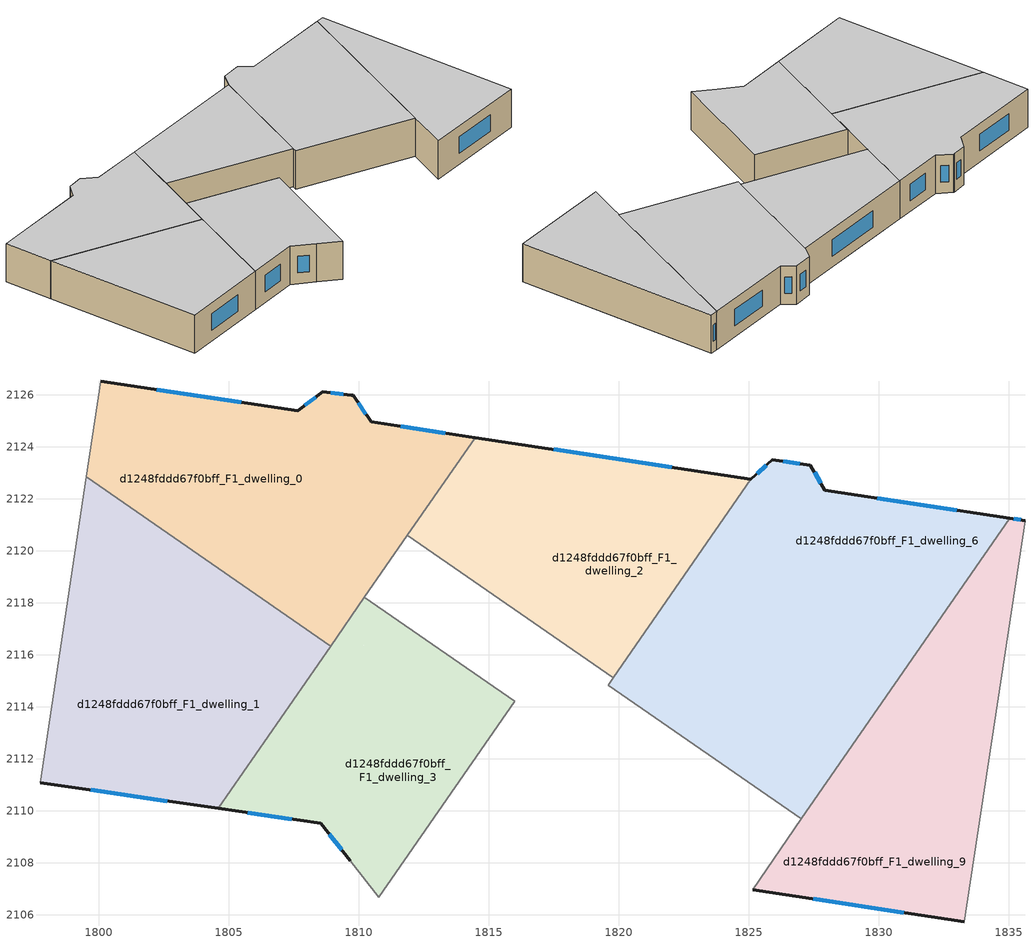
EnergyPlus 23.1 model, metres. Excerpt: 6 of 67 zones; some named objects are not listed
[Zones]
d1248fddd67f0bff_F1_dwelling_0
 floor to d1248fddd67f0bff_F0_dwelling_8 (EU_floor_Construction): 1808.97,2125.18 1807.76,2117.14 1799.52,2122.84 1800.07,2126.53 z3
 floor to d1248fddd67f0bff_F0_dwelling_4 (EU_floor_Construction): 1809.06,2116.54 1808.92,2116.33 1808.5,2116.62 z3
 floor to d1248fddd67f0bff_F0_dwelling_9 (EU_floor_Construction): 1814.47,2124.35 1809.06,2116.54 1808.5,2116.62 1807.76,2117.14 1808.97,2125.18 1807.65,2125.38 1808.61,2126.11 1809.78,2125.98 1810.47,2124.96 z3
 floor adiabatic (EU_floor_Construction): 1808.97,2125.18 1800.07,2126.53 1807.65,2125.38 z3
 wall outside (EU_wall_Construction): 1814.47,2124.35 1810.47,2124.96 1809.78,2125.98 1809.72,2125.99 1808.61,2126.11 1807.65,2125.38 1800.07,2126.53 z3:6
 wall to d1248fddd67f0bff_F1_dwelling_1 (EU_wall_Construction): 1799.52,2122.84 1808.92,2116.33 z3:6
 wall adiabatic (EU_wall_Construction): 1800.07,2126.53 1799.52,2122.84 z3:6
 wall to d1248fddd67f0bff_F1_dwelling_2 (EU_wall_Construction): 1811.87,2120.6 1814.47,2124.35 z3:6
 wall to d1248fddd67f0bff_F1_dwelling_4 (EU_wall_Construction): 1810.22,2118.21 1811.87,2120.59 z3:6
 wall to d1248fddd67f0bff_F1_dwelling_3 (EU_wall_Construction): 1808.92,2116.33 1810.22,2118.21 z3:6
 window (EU_Window_Construction): 1810.27,2125.25 1809.98,2125.69 / 1813.33,2124.52 1811.62,2124.78 / 1805.48,2125.71 1802.24,2126.2 / 1808.34,2125.9 1807.92,2125.59 / 1809.4,2126.02 1808.93,2126.07 z3.86:5.14
 ceiling to d1248fddd67f0bff_F2_dwelling_0 (EU_floor_Construction): 1808.92,2116.33 1814.47,2124.35 1810.47,2124.96 1809.78,2125.98 1809.72,2125.99 1808.61,2126.11 1807.65,2125.38 1800.07,2126.53 1799.52,2122.84 z6
d1248fddd67f0bff_F1_dwelling_1
 floor to d1248fddd67f0bff_F0_dwelling_4 (EU_floor_Construction): 1808.5,2116.62 1808.92,2116.33 1804.6,2110.08 1797.74,2111.08 1798.8,2118.09 z3
 floor to d1248fddd67f0bff_F0_dwelling_9 (EU_floor_Construction): 1808.5,2116.62 1807.7,2116.74 1807.76,2117.14 z3
 floor to d1248fddd67f0bff_F0_dwelling_8 (EU_floor_Construction): 1807.76,2117.14 1807.7,2116.74 1798.8,2118.09 1799.52,2122.84 z3
 wall outside (EU_wall_Construction): 1797.74,2111.08 1804.6,2110.08 z3:6
 wall adiabatic (EU_wall_Construction): 1799.52,2122.84 1797.74,2111.08 z3:6
 wall to d1248fddd67f0bff_F1_dwelling_3 (EU_wall_Construction): 1804.6,2110.08 1808.92,2116.33 z3:6
 window (EU_Window_Construction): 1799.7,2110.8 1802.64,2110.37 z3.86:5.14
 ceiling to d1248fddd67f0bff_F2_dwelling_1 (EU_floor_Construction): 1804.6,2110.08 1808.92,2116.33 1799.52,2122.84 1797.74,2111.08 z6
d1248fddd67f0bff_F1_dwelling_2
 floor to d1248fddd67f0bff_F0_dwelling_10 (EU_floor_Construction): 1825.07,2122.75 1819.79,2115.12 1816.85,2117.15 1817.85,2123.84 z3
 floor to d1248fddd67f0bff_F0_dwelling_9 (EU_floor_Construction): 1817.85,2123.84 1816.85,2117.15 1811.87,2120.59 1814.47,2124.35 z3
 wall outside (EU_wall_Construction): 1825.07,2122.75 1814.47,2124.35 z3:6
 wall to d1248fddd67f0bff_F1_dwelling_4 (EU_wall_Construction): 1811.87,2120.59 1819.79,2115.12 z3:6
 wall to d1248fddd67f0bff_F1_dwelling_6 (EU_wall_Construction): 1819.79,2115.12 1825.07,2122.75 z3:6
 window (EU_Window_Construction): 1822.04,2123.21 1817.5,2123.89 z3.86:5.14
 ceiling to d1248fddd67f0bff_F2_dwelling_2 (EU_floor_Construction): 1819.79,2115.12 1825.07,2122.75 1814.47,2124.35 1811.87,2120.59 z6
d1248fddd67f0bff_F1_dwelling_3
 floor adiabatic (EU_floor_Construction): 1815.99,2114.21 1810.77,2106.67 1809.66,2108.08 1808.83,2109.15 1809.92,2116.41 1813.64,2115.85 z3
 floor to d1248fddd67f0bff_F0_dwelling_4 (EU_floor_Construction): 1809.92,2116.41 1808.83,2109.15 1808.54,2109.51 1804.6,2110.08 1809.06,2116.54 z3
 floor to d1248fddd67f0bff_F0_dwelling_9 (EU_floor_Construction): 1813.64,2115.85 1809.06,2116.54 1810.22,2118.21 z3
 wall outside (EU_wall_Construction): 1804.6,2110.08 1808.54,2109.51 1809.66,2108.08 z3:6
 wall to d1248fddd67f0bff_F1_dwelling_4 (EU_wall_Construction): 1809.67,2108.07 1810.77,2106.67 1815.99,2114.21 1810.22,2118.21 z3:6
 window (EU_Window_Construction): 1805.72,2109.92 1807.42,2109.67 / 1808.86,2109.1 1809.34,2108.49 z3.86:5.14
 ceiling to d1248fddd67f0bff_F2_dwelling_3 (EU_floor_Construction): 1810.77,2106.67 1815.99,2114.21 1810.22,2118.21 1804.6,2110.08 1808.54,2109.51 1809.66,2108.08 z6
d1248fddd67f0bff_F1_dwelling_6
 floor to d1248fddd67f0bff_F0_dwelling_11 (EU_floor_Construction): 1835.03,2121.25 1829.62,2113.43 1825.45,2114.06 1826.85,2123.36 1827.38,2123.29 1827.92,2122.32 z3
 floor to d1248fddd67f0bff_F0_dwelling_10 (EU_floor_Construction): 1826.85,2123.36 1825.45,2114.06 1819.67,2114.94 1825.07,2122.75 1825.09,2122.75 1825.91,2123.49 z3
 floor to d1248fddd67f0bff_F0_dwelling_7 (EU_floor_Construction): 1829.62,2113.43 1827.03,2109.68 1823.27,2112.29 1823.58,2114.34 z3
 floor to d1248fddd67f0bff_F0_dwelling_6 (EU_floor_Construction): 1823.58,2114.34 1823.27,2112.29 1819.59,2114.83 1819.67,2114.94 z3
 wall outside (EU_wall_Construction): 1835.03,2121.25 1827.92,2122.32 1827.38,2123.29 1825.91,2123.49 1825.09,2122.75 1825.07,2122.75 z3:6
 wall to d1248fddd67f0bff_F1_dwelling_7 (EU_wall_Construction): 1819.59,2114.83 1827.03,2109.68 z3:6
 wall to d1248fddd67f0bff_F1_dwelling_9 (EU_wall_Construction): 1827.03,2109.68 1835.03,2121.25 z3:6
 wall to d1248fddd67f0bff_F1_dwelling_4 (EU_wall_Construction): 1819.79,2115.12 1819.59,2114.83 z3:6
 window (EU_Window_Construction): 1826.96,2123.35 1826.33,2123.43 / 1827.76,2122.6 1827.53,2123.01 / 1833,2121.55 1829.95,2122.01 / 1825.67,2123.28 1825.32,2122.96 z3.86:5.14
 ceiling to d1248fddd67f0bff_F2_dwelling_6 (EU_floor_Construction): 1827.03,2109.68 1835.03,2121.25 1827.92,2122.32 1827.38,2123.29 1825.91,2123.49 1825.09,2122.75 1825.07,2122.75 1819.59,2114.83 z6
d1248fddd67f0bff_F1_dwelling_9
 floor to d1248fddd67f0bff_F0_dwelling_7 (EU_floor_Construction): 1834.35,2112.72 1833.3,2105.72 1825.15,2106.96 1829.62,2113.43 z3
 floor to d1248fddd67f0bff_F0_dwelling_11 (EU_floor_Construction): 1835.63,2121.16 1834.35,2112.72 1829.62,2113.43 1835.03,2121.25 z3
 wall outside (EU_wall_Construction): 1825.15,2106.96 1833.3,2105.72 / 1835.63,2121.16 1835.03,2121.25 z3:6
 wall adiabatic (EU_wall_Construction): 1833.3,2105.72 1835.63,2121.16 z3:6
 wall to d1248fddd67f0bff_F1_dwelling_7 (EU_wall_Construction): 1827.03,2109.68 1825.15,2106.96 z3:6
 window (EU_Window_Construction): 1827.48,2106.61 1830.97,2106.07 / 1835.46,2121.18 1835.2,2121.22 z3.86:5.14
 ceiling to d1248fddd67f0bff_F2_dwelling_9 (EU_floor_Construction): 1833.3,2105.72 1835.63,2121.16 1835.03,2121.25 1825.15,2106.96 z6
[Building]
EU S2 Campaign: North Axis=0; Terrain=City; Solar Distribution=FullExterior
[Site:Location]
Helsinki-Vantaa.AP: Latitude=60.317; Longitude=24.963; Time Zone=2; Elevation=54.6
[SizingPeriod:WeatherFileDays]
AnnualSizingPeriod: Begin Month=1; Begin Day of Month=1; End Month=12; End Day of Month=31; Day of Week for Start Day=Monday; Use Weather File Daylight Saving Period=No; Use Weather File Rain and Snow Indicators=No
[MATERIAL]
EU_InternalMass_Material: Roughness=MediumRough; Thickness=0.1; Conductivity=1; Density=1800; Specific Heat=900; Thermal Absorptance=0.9; Solar Absorptance=0.7; Visible Absorptance=0.7
[MATERIAL:NOMASS] Roughness=MediumRough; Thermal Absorptance=0.9; Solar Absorptance=0.7; Visible Absorptance=0.7
Name | Thermal Resistance
EU_wall_NoMass | 1.10183
EU_floor_NoMass | 1.70606
[WINDOWMATERIAL:SIMPLEGLAZINGSYSTEM]
EU_Window_SimpleGlazing: UFactor=3.11035; Solar Heat Gain Coefficient=0.8; Visible Transmittance=0.8
[CONSTRUCTION]
EU_wall_Construction: EU_wall_NoMass
EU_floor_Construction: EU_floor_NoMass
EU_Window_Construction: EU_Window_SimpleGlazing
EU_InternalMass_Construction: EU_InternalMass_Material
[ZONE] Type=1; Multiplier=1; Ceiling Height=autocalculate; Floor Area=autocalculate; Part of Total Floor Area=Yes
Name | Volume
d1248fddd67f0bff_F1_dwelling_0 | 254.066
d1248fddd67f0bff_F1_dwelling_1 | 254.078
d1248fddd67f0bff_F1_dwelling_2 | 200.099
d1248fddd67f0bff_F1_dwelling_3 | 185.862
d1248fddd67f0bff_F1_dwelling_6 | 327.122
d1248fddd67f0bff_F1_dwelling_9 | 207.183
[INTERNALMASS] Construction=EU_InternalMass_Construction
Name | Zone or ZoneList | Surface Area
d1248fddd67f0bff_F1_dwelling_0_EU_InternalMass | d1248fddd67f0bff_F1_dwelling_0 | 84.6924
d1248fddd67f0bff_F1_dwelling_1_EU_InternalMass | d1248fddd67f0bff_F1_dwelling_1 | 84.6933
d1248fddd67f0bff_F1_dwelling_2_EU_InternalMass | d1248fddd67f0bff_F1_dwelling_2 | 66.696
d1248fddd67f0bff_F1_dwelling_3_EU_InternalMass | d1248fddd67f0bff_F1_dwelling_3 | 61.9497
d1248fddd67f0bff_F1_dwelling_6_EU_InternalMass | d1248fddd67f0bff_F1_dwelling_6 | 109.042
d1248fddd67f0bff_F1_dwelling_9_EU_InternalMass | d1248fddd67f0bff_F1_dwelling_9 | 69.0552
[OTHEREQUIPMENT] Fuel Type=Electricity; Design Level Calculation Method=Watts/Area; Power per Zone Floor Area=1; Fraction Latent=0; Fraction Radiant=0; Fraction Lost=0; Carbon Dioxide Generation Rate=0; EndUse Subcategory=EU_Step8_InternalGains
Name | Zone or ZoneList or Space or SpaceList | Schedule
EU_Step8_InternalGain_d1248fddd67f0bff_F1_dwelling_0_f000 | d1248fddd67f0bff_F1_dwelling_0 | EU_Step8_GainSchedule_d1248fddd67f0bff_F1_dwelling_0_f000
EU_Step8_InternalGain_d1248fddd67f0bff_F1_dwelling_1_f000 | d1248fddd67f0bff_F1_dwelling_1 | EU_Step8_GainSchedule_d1248fddd67f0bff_F1_dwelling_1_f000
EU_Step8_InternalGain_d1248fddd67f0bff_F1_dwelling_2_f000 | d1248fddd67f0bff_F1_dwelling_2 | EU_Step8_GainSchedule_d1248fddd67f0bff_F1_dwelling_2_f000
EU_Step8_InternalGain_d1248fddd67f0bff_F1_dwelling_3_f000 | d1248fddd67f0bff_F1_dwelling_3 | EU_Step8_GainSchedule_d1248fddd67f0bff_F1_dwelling_3_f000
EU_Step8_InternalGain_d1248fddd67f0bff_F1_dwelling_6_f000 | d1248fddd67f0bff_F1_dwelling_6 | EU_Step8_GainSchedule_d1248fddd67f0bff_F1_dwelling_6_f000
EU_Step8_InternalGain_d1248fddd67f0bff_F1_dwelling_9_f000 | d1248fddd67f0bff_F1_dwelling_9 | EU_Step8_GainSchedule_d1248fddd67f0bff_F1_dwelling_9_f000
[ZONEVENTILATION:DESIGNFLOWRATE] Schedule=EU_AlwaysOn; Design Flow Rate Calculation Method=AirChanges/Hour; Air Changes per Hour=0.756316; Ventilation Type=Natural; Fan Pressure Rise=0; Fan Total Efficiency=1; Constant Term Coefficient=1; Temperature Term Coefficient=0; Velocity Term Coefficient=0; Velocity Squared Term Coefficient=0; Minimum Indoor Temperature=-100; Maximum Indoor Temperature=100; Delta Temperature=-100; Minimum Outdoor Temperature=-100; Maximum Outdoor Temperature=100; Maximum Wind Speed=40
Name | Zone or ZoneList or Space or SpaceList
EU_ConstantAir_d1248fddd67f0bff_F1_dwelling_0 | d1248fddd67f0bff_F1_dwelling_0
EU_ConstantAir_d1248fddd67f0bff_F1_dwelling_1 | d1248fddd67f0bff_F1_dwelling_1
EU_ConstantAir_d1248fddd67f0bff_F1_dwelling_2 | d1248fddd67f0bff_F1_dwelling_2
EU_ConstantAir_d1248fddd67f0bff_F1_dwelling_3 | d1248fddd67f0bff_F1_dwelling_3
EU_ConstantAir_d1248fddd67f0bff_F1_dwelling_6 | d1248fddd67f0bff_F1_dwelling_6
EU_ConstantAir_d1248fddd67f0bff_F1_dwelling_9 | d1248fddd67f0bff_F1_dwelling_9
[HVACTEMPLATE:ZONE:IDEALLOADSAIRSYSTEM] System Availability Schedule=EU_AlwaysOn; Maximum Heating Supply Air Temperature=50; Minimum Cooling Supply Air Temperature=13; Maximum Heating Supply Air Humidity Ratio=0.0156; Minimum Cooling Supply Air Humidity Ratio=0.0077; Heating Limit=NoLimit; Cooling Limit=NoLimit; Heating Availability Schedule=EU_AlwaysOn; Cooling Availability Schedule=EU_CoolingOff; Dehumidification Control Type=ConstantSensibleHeatRatio; Cooling Sensible Heat Ratio=0.7; Dehumidification Setpoint=60; Humidification Control Type=None; Humidification Setpoint=30; Outdoor Air Method=None; Outdoor Air Flow Rate per Person=0.00944; Outdoor Air Flow Rate per Zone Floor Area=0; Outdoor Air Flow Rate per Zone=0; Demand Controlled Ventilation Type=None; Outdoor Air Economizer Type=NoEconomizer; Heat Recovery Type=None; Sensible Heat Recovery Effectiveness=0.7; Latent Heat Recovery Effectiveness=0.65
Name | Template Thermostat
d1248fddd67f0bff_F1_dwelling_0 | EU_HeatOnly_d1248fddd67f0bff_F1_dwelling_0
d1248fddd67f0bff_F1_dwelling_1 | EU_HeatOnly_d1248fddd67f0bff_F1_dwelling_1
d1248fddd67f0bff_F1_dwelling_2 | EU_HeatOnly_d1248fddd67f0bff_F1_dwelling_2
d1248fddd67f0bff_F1_dwelling_3 | EU_HeatOnly_d1248fddd67f0bff_F1_dwelling_3
d1248fddd67f0bff_F1_dwelling_6 | EU_HeatOnly_d1248fddd67f0bff_F1_dwelling_6
d1248fddd67f0bff_F1_dwelling_9 | EU_HeatOnly_d1248fddd67f0bff_F1_dwelling_9
[SIZING:ZONE] Zone Cooling Design Supply Air Temperature Input Method=SupplyAirTemperature; Zone Cooling Design Supply Air Temperature=13; Zone Heating Design Supply Air Temperature Input Method=SupplyAirTemperature; Zone Heating Design Supply Air Temperature=50; Zone Cooling Design Supply Air Humidity Ratio=0.008; Zone Heating Design Supply Air Humidity Ratio=0.008; Cooling Design Air Flow Method=DesignDay; Cooling Design Air Flow Rate=0; Cooling Minimum Air Flow per Zone Floor Area=0.000762; Cooling Minimum Air Flow=0; Cooling Minimum Air Flow Fraction=0.2; Heating Design Air Flow Method=DesignDay; Heating Design Air Flow Rate=0; Heating Maximum Air Flow per Zone Floor Area=0.002032; Heating Maximum Air Flow=0.141576; Heating Maximum Air Flow Fraction=0.3; Account for Dedicated Outdoor Air System=No; Dedicated Outdoor Air System Control Strategy=NeutralSupplyAir; Dedicated Outdoor Air Low Setpoint Temperature for Design=autosize; Dedicated Outdoor Air High Setpoint Temperature for Design=autosize; Zone Load Sizing Method=Sensible Load Only No Latent Load; Zone Latent Cooling Design Supply Air Humidity Ratio Input Method=HumidityRatioDifference; Zone Cooling Design Supply Air Humidity Ratio Difference=0.005; Zone Latent Heating Design Supply Air Humidity Ratio Input Method=HumidityRatioDifference; Zone Humidification Design Supply Air Humidity Ratio Difference=0.005
d1248fddd67f0bff_F1_dwelling_0; d1248fddd67f0bff_F1_dwelling_1; d1248fddd67f0bff_F1_dwelling_2; d1248fddd67f0bff_F1_dwelling_3; d1248fddd67f0bff_F1_dwelling_6; d1248fddd67f0bff_F1_dwelling_9
[SCHEDULE:CONSTANT]
Name | Hourly Value
EU_AlwaysOn | 1
EU_CoolingOff | 0
[SCHEDULE:FILE] Column Number=1; Rows to Skip at Top=0; Number of Hours of Data=8760; Column Separator=Comma; Interpolate to Timestep=No; Minutes per Item=60; Adjust Schedule for Daylight Savings=Yes
Name | File
EU_Step8_GainSchedule_d1248fddd67f0bff_F1_dwelling_0_f000 | ../../schedules/d1248fddd67f0bff/d1248fddd67f0bff_F1_dwelling_0_f000_gain.csv
EU_Step8_GainSchedule_d1248fddd67f0bff_F1_dwelling_1_f000 | ../../schedules/d1248fddd67f0bff/d1248fddd67f0bff_F1_dwelling_1_f000_gain.csv
EU_Step8_GainSchedule_d1248fddd67f0bff_F1_dwelling_2_f000 | ../../schedules/d1248fddd67f0bff/d1248fddd67f0bff_F1_dwelling_2_f000_gain.csv
EU_Step8_GainSchedule_d1248fddd67f0bff_F1_dwelling_3_f000 | ../../schedules/d1248fddd67f0bff/d1248fddd67f0bff_F1_dwelling_3_f000_gain.csv
EU_Step8_GainSchedule_d1248fddd67f0bff_F1_dwelling_6_f000 | ../../schedules/d1248fddd67f0bff/d1248fddd67f0bff_F1_dwelling_6_f000_gain.csv
EU_Step8_GainSchedule_d1248fddd67f0bff_F1_dwelling_9_f000 | ../../schedules/d1248fddd67f0bff/d1248fddd67f0bff_F1_dwelling_9_f000_gain.csv
